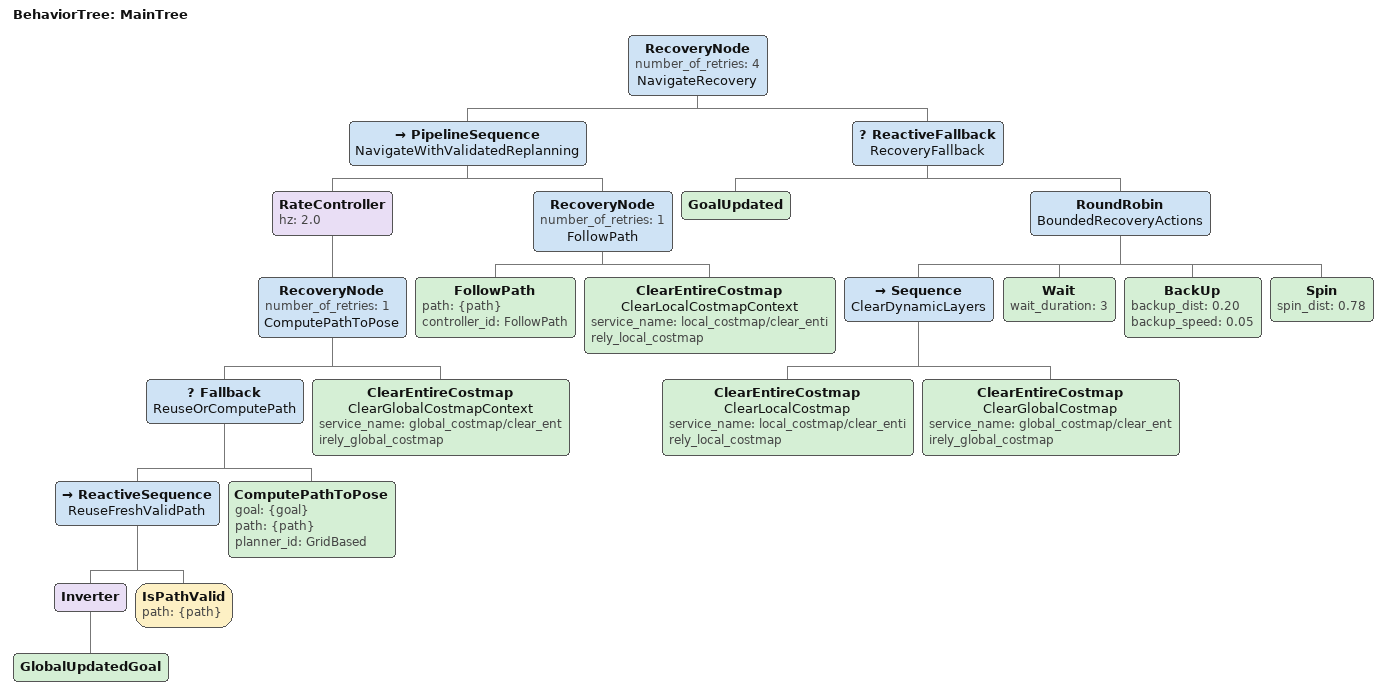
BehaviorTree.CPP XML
<root main_tree_to_execute="MainTree">
  <BehaviorTree ID="MainTree">
    <RecoveryNode number_of_retries="4" name="NavigateRecovery">
      <PipelineSequence name="NavigateWithValidatedReplanning">
        <RateController hz="2.0">
          <RecoveryNode number_of_retries="1" name="ComputePathToPose">
            <Fallback name="ReuseOrComputePath">
              <ReactiveSequence name="ReuseFreshValidPath">
                <Inverter>
                  <GlobalUpdatedGoal/>
                </Inverter>
                <IsPathValid path="{path}"/>
              </ReactiveSequence>
              <ComputePathToPose goal="{goal}" path="{path}" planner_id="GridBased"/>
            </Fallback>
            <ClearEntireCostmap name="ClearGlobalCostmapContext"
              service_name="global_costmap/clear_entirely_global_costmap"/>
          </RecoveryNode>
        </RateController>
        <RecoveryNode number_of_retries="1" name="FollowPath">
          <FollowPath path="{path}" controller_id="FollowPath"/>
          <ClearEntireCostmap name="ClearLocalCostmapContext"
            service_name="local_costmap/clear_entirely_local_costmap"/>
        </RecoveryNode>
      </PipelineSequence>
      <ReactiveFallback name="RecoveryFallback">
        <GoalUpdated/>
        <RoundRobin name="BoundedRecoveryActions">
          <Sequence name="ClearDynamicLayers">
            <ClearEntireCostmap name="ClearLocalCostmap"
              service_name="local_costmap/clear_entirely_local_costmap"/>
            <ClearEntireCostmap name="ClearGlobalCostmap"
              service_name="global_costmap/clear_entirely_global_costmap"/>
          </Sequence>
          <Wait wait_duration="3"/>
          <BackUp backup_dist="0.20" backup_speed="0.05"/>
          <Spin spin_dist="0.78"/>
        </RoundRobin>
      </ReactiveFallback>
    </RecoveryNode>
  </BehaviorTree>
</root>
